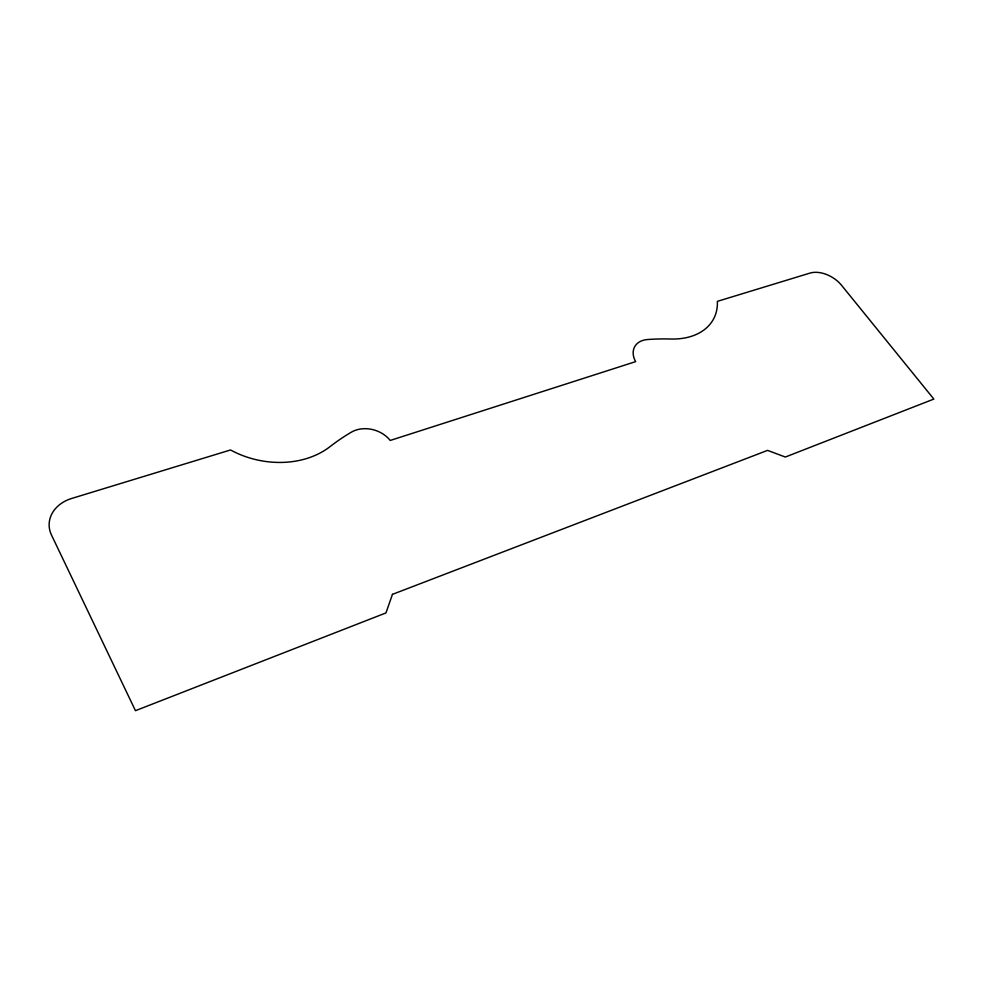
<?xml version="1.0" encoding="UTF-8"?>
<svg xmlns="http://www.w3.org/2000/svg" width="983" height="983" viewBox="0 0 983 983"><rect width="100%" height="100%" fill="white"/><g stroke="black" fill="none" stroke-linecap="round" stroke-linejoin="round"><path stroke-width="1.47" d="M392.45 594.359L385.975 612.913L135.457 710.684L51.497 535.047A35.081 28.323 0.7 0 1 71.661 498.467L230.538 449.968A80.95 62.531 12.8 0 0 330.005 446.651A261.417 219.651 29.6 0 1 351.349 432.176A26.983 21.38 17.6 0 1 390.214 440.458L635.645 361.633A23.727 16.834 28.3 0 1 647.441 339.54A239.68 180.258 35 0 1 670.713 339.012A67.753 46.238 27.1 0 0 717.357 301.363L809.955 273.102A24.673 15.888 31.3 0 1 841.571 285.316L933.85 399.073L785.343 457.034L767.551 450.386L392.45 594.359"/></g></svg>
